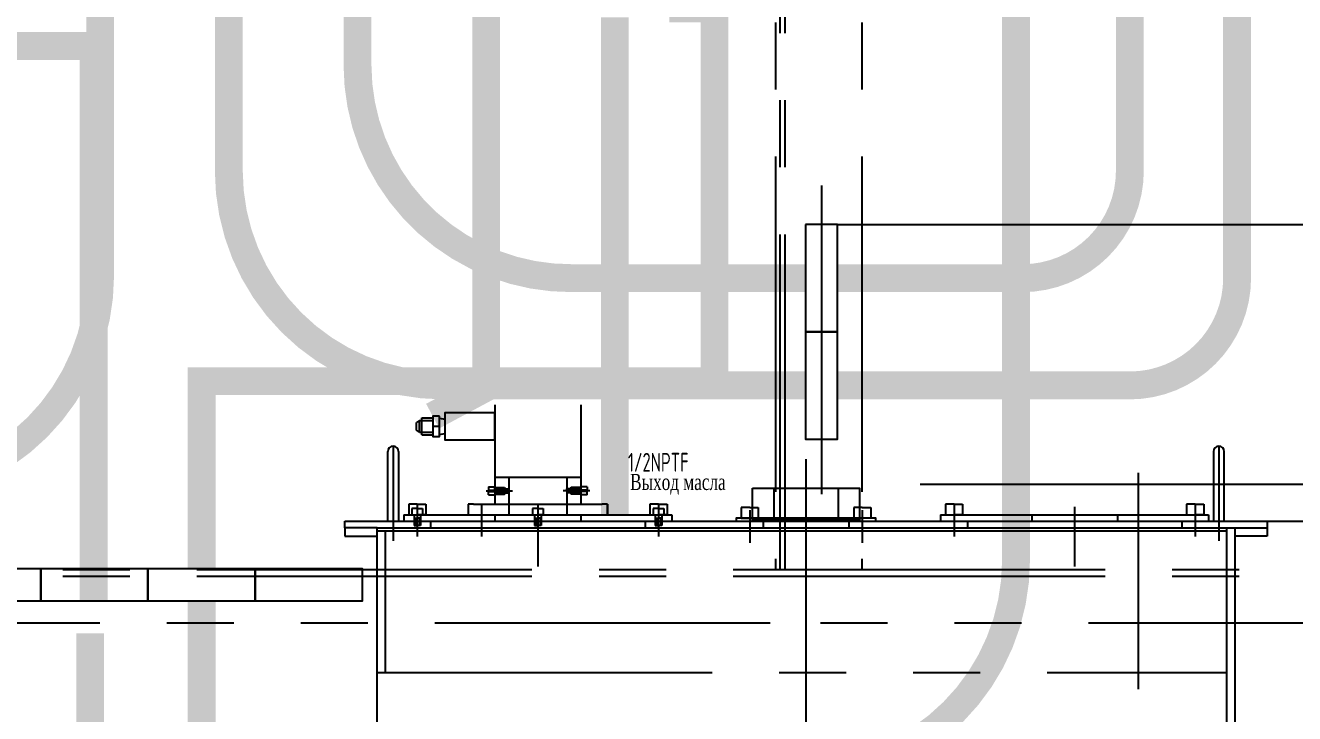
# Model space of a CAD drawing. Header units: millimetres. Extents: x 87 to 10587, y 0 to 7425.
# Drawn here: x 2271 to 3455, y 3180 to 3822 of the extents above; entities that cross this region are included whole.
import ezdxf

# ---------------------------------------------------------------- set-up
doc = ezdxf.new("R2010")
doc.units = ezdxf.units.MM
doc.header["$LTSCALE"] = 250
for name, pattern in [('F', [0.75, 0.5, -0.25]), ('G', [2, 1.25, -0.25, 0.25, -0.25]), ('K', [2.5, 1.25, -0.25, 0.25, -0.25, 0.25, -0.25])]:
    doc.linetypes.add(name, pattern=pattern)
for name, color, linetype in [('01', 7, 'Continuous'), ('02', 1, 'Continuous'), ('04', 2, 'F'), ('05', 4, 'G'), ('07', 6, 'K'), ('08', 1, 'Continuous'), ('11', 3, 'Continuous')]:
    doc.layers.add(name, color=color, linetype=linetype)
doc.styles.get("Standard").update_dxf_attribs({"font": 'isocp', "width": 0.707, "bigfont": 'intecad.shx'})
doc.dimstyles.new('INTE', dxfattribs={"dimscale": 25, "dimtxt": 3.5, "dimasz": 3, "dimexe": 3, "dimexo": 0, "dimgap": 1, "dimtad": 1, "dimdec": 1, "dimdsep": 46, "dimtxsty": 'Standard', "dimcen": 0, "dimclrd": 1, "dimclre": 1, "dimclrt": 3, "dimadec": 0, "dimazin": 0, "dimtfac": 1, "dimtdec": 1, "dimtmove": 0, "dimatfit": 0, "dimfxl": 1, "dimarcsym": 0})

# ---------------------------------------------------------------- blocks, each defined once
blk = doc.blocks.new('*U76')
at = {"layer": '01'}
for p, q in [((-6, 5), (0, 5)), ((-6, 0), (-6, 5)), ((-6, 0), (-6, -5)), ((0, 5), (0, 0)), ((0, 3), (10, 3)), ((0, -5), (0, 0)), ((3, 3), (3, 0)), ((3, -3), (3, 0)), ((10, 3), (10, 0)), ((10, -3), (10, 0)), ((-6, -5), (0, -5)), ((0, -3), (10, -3))]:
    blk.add_line(p, q, dxfattribs=at)
at = {"layer": '02'}
for p, q in [((3, 2), (10, 2)), ((3, -2), (10, -2))]:
    blk.add_line(p, q, dxfattribs=at)
at = {"layer": '05'}
blk.add_line((-9.2, 0), (12.9, 0), dxfattribs=at)
blk = doc.blocks.new('*D99')
at = {"layer": '08', "color": 1, "lineweight": -2}
for p, q in [((2328, 4274.5), (4310, 4274.5)), ((4235, 4199.5), (4235, 3434.6)), ((2569, 3359.6), (4310, 3359.6))]:
    blk.add_line(p, q, dxfattribs=at)
at = {"layer": '08', "color": 1}
for points in [[(4222.5, 4199.5), (4247.5, 4199.5), (4235, 4274.5)], [(4222.5, 3434.6), (4247.5, 3434.6), (4235, 3359.6)]]:
    blk.add_solid(points, dxfattribs=at)
at = {"layer": 'Defpoints', "color": 0}
for p in [(2328, 4274.5), (2569, 3359.6), (4235, 3359.6)]:
    blk.add_point(p, dxfattribs=at)
at = {"layer": '08', "color": 3, "insert": (4166.3, 3817.1), "char_height": 87.5, "attachment_point": 5, "rotation": 90}
blk.add_mtext('914.9', dxfattribs=at)
blk = doc.blocks.new('*D114')
at = {"layer": '08', "color": 1, "lineweight": -2}
for p, q in [((3028.5, 3636.3), (3767.5, 3636.3)), ((3692.5, 3561.3), (3692.5, 3434.6)), ((3429, 3359.6), (3767.5, 3359.6))]:
    blk.add_line(p, q, dxfattribs=at)
at = {"layer": '08', "color": 1}
for points in [[(3680, 3561.3), (3705, 3561.3), (3692.5, 3636.3)], [(3680, 3434.6), (3705, 3434.6), (3692.5, 3359.6)]]:
    blk.add_solid(points, dxfattribs=at)
at = {"layer": 'Defpoints', "color": 0}
for p in [(3028.5, 3636.3), (3429, 3359.6), (3692.5, 3359.6)]:
    blk.add_point(p, dxfattribs=at)
at = {"layer": '08', "color": 3, "insert": (3623.8, 3497.9), "char_height": 87.5, "attachment_point": 5, "rotation": 90}
blk.add_mtext('275', dxfattribs=at)

msp = doc.modelspace()

# ---------------------------------------------------------------- linework, layer by layer
for p, q in [((2640.885, 3456.166), (2650.927, 3456.166)), ((2640.885, 3440.166), (2640.885, 3456.166)), ((2635.903, 3444.706), (2635.903, 3451.625)), ((2638.477, 3442.767), (2638.477, 3453.564)), ((2640.885, 3440.166), (2650.927, 3440.166)), ((2702.993, 3391.646), (2708.993, 3391.646)), ((2702.993, 3388.588), (2708.993, 3388.588)), ((2702.993, 3387.404), (2708.993, 3387.404)), ((2794.993, 3391.646), (2788.993, 3391.646)), ((2794.993, 3388.588), (2788.993, 3388.588)), ((2794.993, 3387.404), (2788.993, 3387.404)), ((2702.993, 3384.346), (2708.993, 3384.346)), ((2794.993, 3384.346), (2788.993, 3384.346))]:
    msp.add_line(p, q)
msp.add_lwpolyline([(2657.154, 3457.666), (2650.927, 3457.666), (2650.927, 3438.666), (2657.154, 3438.666)], close=True)
at = {"layer": '01'}
for p, q in [((2708.993, 3468.028), (2708.993, 3375.623)), ((2788.993, 3468.028), (2788.993, 3375.623)), ((2638.477, 3453.564), (2635.903, 3451.625)), ((2638.477, 3442.767), (2635.903, 3444.706)), ((2650.927, 3448.166), (2657.154, 3448.166)), ((2657.154, 3455.662), (2662.256, 3454.903)), ((2662.256, 3454.903), (2662.256, 3441.428)), ((2657.154, 3440.669), (2662.256, 3441.428)), ((2708.993, 3400.623), (2788.993, 3400.623)), ((2702.993, 3391.646), (2702.993, 3387.996)), ((2702.993, 3384.346), (2702.993, 3387.996)), ((2794.993, 3391.646), (2794.993, 3387.996)), ((2794.993, 3384.346), (2794.993, 3387.996)), ((2628.571, 3375.623), (2628.571, 3365.623)), ((2636.571, 3375.623), (2628.571, 3375.623)), ((2636.571, 3375.623), (2644.571, 3375.623)), ((2644.571, 3375.623), (2644.571, 3365.623)), ((2853.415, 3375.623), (2853.415, 3365.623)), ((2861.415, 3375.623), (2853.415, 3375.623)), ((2861.415, 3375.623), (2869.415, 3375.623)), ((2869.415, 3375.623), (2869.415, 3365.623)), ((3129.031, 3375.623), (3129.031, 3365.623)), ((3137.031, 3375.623), (3129.031, 3375.623)), ((3137.031, 3375.623), (3145.031, 3375.623)), ((3145.031, 3375.623), (3145.031, 3365.623)), ((3353.875, 3375.623), (3353.875, 3365.623)), ((3361.875, 3375.623), (3353.875, 3375.623)), ((3361.875, 3375.623), (3369.875, 3375.623)), ((3369.875, 3375.623), (3369.875, 3365.623)), ((2623.993, 3365.623), (2873.993, 3365.623)), ((2623.993, 3365.623), (2623.993, 3359.623)), ((2628.571, 3365.623), (2636.571, 3365.623)), ((2644.571, 3365.623), (2636.571, 3365.623)), ((2853.415, 3365.623), (2861.415, 3365.623)), ((2869.415, 3365.623), (2861.415, 3365.623)), ((2873.993, 3365.623), (2873.993, 3359.623)), ((2938.493, 3372.623), (2938.493, 3362.623)), ((2946.493, 3372.623), (2938.493, 3372.623)), ((2938.493, 3362.623), (2946.493, 3362.623)), ((2946.493, 3372.623), (2954.493, 3372.623)), ((2954.493, 3362.623), (2946.493, 3362.623)), ((2954.493, 3372.623), (2954.493, 3362.623)), ((3043.493, 3372.623), (3043.493, 3362.623)), ((3051.493, 3372.623), (3043.493, 3372.623)), ((3043.493, 3362.623), (3051.493, 3362.623)), ((3051.493, 3372.623), (3059.493, 3372.623)), ((3059.493, 3362.623), (3051.493, 3362.623)), ((3059.493, 3372.623), (3059.493, 3362.623)), ((3124.453, 3365.623), (3374.453, 3365.623)), ((3124.453, 3365.623), (3124.453, 3359.623)), ((3129.031, 3365.623), (3137.031, 3365.623)), ((3145.031, 3365.623), (3137.031, 3365.623)), ((3353.875, 3365.623), (3361.875, 3365.623)), ((3369.875, 3365.623), (3361.875, 3365.623)), ((3374.453, 3365.623), (3374.453, 3359.623)), ((2568.993, 3353.623), (2568.993, 3359.623)), ((2568.993, 3359.623), (3428.993, 3359.623)), ((2598.993, 3353.623), (2568.993, 3353.623)), ((2568.993, 3353.623), (2568.993, 3345.623)), ((2598.993, 3353.623), (3398.993, 3353.623)), ((2598.993, 3218.584), (2598.993, 3353.623)), ((2598.993, 2494.623), (2598.993, 3353.623)), ((2606.993, 3218.584), (2606.993, 3350.623)), ((3390.993, 3353.623), (3390.993, 2316.623)), ((3398.993, 3353.623), (3428.993, 3353.623)), ((3398.993, 3353.623), (3398.993, 2494.623)), ((3428.993, 3359.623), (3428.993, 3353.623)), ((3428.993, 3353.623), (3428.993, 3345.623)), ((2568.993, 3345.623), (2598.993, 3345.623)), ((3428.993, 3345.623), (3398.993, 3345.623))]:
    msp.add_line(p, q, dxfattribs=at)
at = {"layer": '01', "color": 7, "linetype": 'Continuous'}
for p, q in [((2638.477, 3453.564), (2640.885, 3453.564)), ((2638.477, 3442.767), (2640.885, 3442.767)), ((2638.477, 3442.767), (2640.885, 3442.767)), ((2683.993, 3375.623), (2683.993, 3365.623)), ((2688.993, 3375.623), (2683.993, 3375.623)), ((2683.993, 3375.623), (2683.993, 3365.623)), ((2688.993, 3375.623), (2808.993, 3375.623)), ((2813.993, 3375.623), (2808.993, 3375.623)), ((2813.993, 3375.623), (2813.993, 3365.623)), ((2813.993, 3365.623), (2813.993, 3375.623)), ((2598.993, 3350.623), (3390.993, 3350.623))]:
    msp.add_line(p, q, dxfattribs=at)
for points in [[(2998.513, 3636.259), (2998.513, 3536.259), (3028.513, 3536.259), (3028.513, 3636.259)], [(2998.513, 3536.259), (2998.513, 3436.259), (3028.513, 3436.259), (3028.513, 3536.259)], [(2185.409, 3285.334), (2285.409, 3285.334), (2285.409, 3315.334), (2185.409, 3315.334)], [(2285.409, 3285.334), (2385.409, 3285.334), (2385.409, 3315.334), (2285.409, 3315.334)], [(2385.409, 3285.334), (2485.409, 3285.334), (2485.409, 3315.334), (2385.409, 3315.334)], [(2485.409, 3285.334), (2585.409, 3285.334), (2585.409, 3315.334), (2485.409, 3315.334)]]:
    msp.add_lwpolyline(points, close=True, dxfattribs=at)
at = {"layer": '01'}
for points in [[(2708.993, 3460.663), (2662.256, 3460.663), (2662.256, 3435.668), (2708.993, 3435.668)], [(2948.993, 3390.623), (3048.993, 3390.623), (3048.993, 3360.623), (2948.993, 3360.623)], [(2933.993, 3359.623), (3063.993, 3359.623), (3063.993, 3362.623), (2933.993, 3362.623)]]:
    msp.add_lwpolyline(points, close=True, dxfattribs=at)
for points in [[(2608.993, 3359.623), (2608.993, 3424.623)], [(2618.993, 3424.623), (2618.993, 3359.623)], [(3378.993, 3424.623), (3378.993, 3359.623)], [(3388.993, 3359.623), (3388.993, 3424.623)]]:
    msp.add_lwpolyline(points, dxfattribs=at)
for centre in [(2613.993, 3424.623), (3383.993, 3424.623)]:
    msp.add_arc(centre, 5, 0, 180, dxfattribs=at)
at = {"layer": '02', "color": 1, "linetype": 'Continuous'}
for p, q in [((2640.885, 3453.564), (2650.927, 3453.564)), ((2640.885, 3442.767), (2650.927, 3442.767))]:
    msp.add_line(p, q, dxfattribs=at)
at = {"layer": '04', "color": 2, "linetype": 'F'}
for p, q in [((2721.993, 3400.623), (2721.993, 3365.623)), ((2775.993, 3400.623), (2775.993, 3365.623)), ((2708.993, 3387.996), (2708.993, 3391.646)), ((2708.993, 3390.996), (2717.993, 3390.996)), ((2708.993, 3389.996), (2717.993, 3389.996)), ((2708.993, 3387.996), (2708.993, 3384.346)), ((2708.993, 3385.996), (2717.993, 3385.996)), ((2708.993, 3384.996), (2717.993, 3384.996)), ((2717.993, 3390.996), (2718.993, 3389.996)), ((2717.993, 3387.996), (2717.993, 3390.996)), ((2717.993, 3387.996), (2717.993, 3384.996)), ((2717.993, 3384.996), (2718.993, 3385.996)), ((2718.993, 3389.996), (2721.993, 3389.996)), ((2718.993, 3389.996), (2718.993, 3387.996)), ((2718.993, 3385.996), (2718.993, 3387.996)), ((2718.993, 3385.996), (2721.993, 3385.996)), ((2721.993, 3387.996), (2721.993, 3389.996)), ((2721.993, 3387.996), (2721.993, 3385.996)), ((2775.993, 3387.996), (2775.993, 3389.996)), ((2778.993, 3389.996), (2775.993, 3389.996)), ((2775.993, 3387.996), (2775.993, 3385.996)), ((2778.993, 3385.996), (2775.993, 3385.996)), ((2779.993, 3390.996), (2778.993, 3389.996)), ((2778.993, 3389.996), (2778.993, 3387.996)), ((2778.993, 3385.996), (2778.993, 3387.996)), ((2779.993, 3384.996), (2778.993, 3385.996)), ((2779.993, 3387.996), (2779.993, 3390.996)), ((2788.993, 3390.996), (2779.993, 3390.996)), ((2788.993, 3389.996), (2779.993, 3389.996)), ((2779.993, 3387.996), (2779.993, 3384.996)), ((2788.993, 3385.996), (2779.993, 3385.996)), ((2788.993, 3384.996), (2779.993, 3384.996)), ((2788.993, 3387.996), (2788.993, 3391.646)), ((2788.993, 3387.996), (2788.993, 3384.346)), ((2968.993, 3390.623), (2968.993, 3360.623)), ((3028.993, 3390.623), (3028.993, 3360.623)), ((2708.993, 3365.623), (2708.993, 3359.623)), ((2788.993, 3365.623), (2788.993, 3359.623)), ((3209.453, 3365.623), (3209.453, 3359.623)), ((3289.453, 3365.623), (3289.453, 3359.623)), ((2958.993, 3359.623), (2958.993, 3353.623)), ((3038.993, 3359.623), (3038.993, 3353.623))]:
    msp.add_line(p, q, dxfattribs=at)
at = {"layer": '04'}
for p, q in [((2648.993, 3359.623), (2648.993, 3353.623)), ((2848.993, 3359.623), (2848.993, 3353.623)), ((3149.453, 3359.623), (3149.453, 3353.623)), ((3349.453, 3359.623), (3349.453, 3353.623))]:
    msp.add_line(p, q, dxfattribs=at)
at = {"layer": '05'}
for p, q in [((2613.993, 3429.623), (2613.993, 3341.426)), ((3383.993, 3429.623), (3383.993, 3341.426)), ((2700.685, 3387.996), (2725.353, 3387.996)), ((2797.302, 3387.996), (2772.634, 3387.996)), ((2636.571, 3376.07), (2636.571, 3345.415)), ((2696.493, 3376.07), (2696.493, 3345.415)), ((2748.993, 3373.211), (2748.993, 3317.611)), ((2861.415, 3376.07), (2861.415, 3345.415)), ((3137.031, 3376.07), (3137.031, 3345.415)), ((3249.453, 3373.211), (3249.453, 3317.611)), ((3361.875, 3376.07), (3361.875, 3345.415)), ((2946.493, 3370.07), (2946.493, 3339.415)), ((2998.993, 3367.211), (2998.993, 3311.611)), ((3051.493, 3370.07), (3051.493, 3339.415))]:
    msp.add_line(p, q, dxfattribs=at)
at = {"layer": '05', "color": 4, "linetype": 'G'}
for p, q in [((2998.993, 3417.424), (2998.993, 2313.264)), ((3308.993, 3202.979), (3308.993, 3404.901))]:
    msp.add_line(p, q, dxfattribs=at)
at = {"layer": '07', "color": 6, "linetype": 'K'}
for p, q in [((2970.493, 4949.584), (2970.493, 3314.584)), ((2974.993, 3314.584), (2974.993, 4949.584)), ((2979.493, 3314.584), (2979.493, 4949.584)), ((3050.993, 4949.584), (3050.993, 3314.584)), ((2933.993, 3359.623), (2971.993, 3359.623)), ((1805.993, 3314.584), (2965.493, 3314.584)), ((2965.493, 3314.584), (3574.993, 3314.584)), ((1805.993, 3308.584), (2965.493, 3308.584)), ((2965.493, 3308.584), (3574.993, 3308.584)), ((2965.493, 3264.584), (1805.993, 3264.584)), ((3574.993, 3264.584), (2965.493, 3264.584)), ((2598.993, 3218.584), (3390.993, 3218.584))]:
    msp.add_line(p, q, dxfattribs=at)
at = {"layer": '07', "color": 6, "linetype": 'K', "const_width": 26}
msp.add_lwpolyline([(2535.409, 2355.584), (2535.409, 2923.372, -0.41421356), (2735.409, 3123.372), (2994.857, 3123.372, 0.41421356), (3194.857, 3323.372), (3194.857, 4128.856), (3235.37, 4241.584)], format="xyb", dxfattribs=at)
for points in [[(2435.409, 3315.334), (2435.409, 3490.251), (2913.735, 3490.251), (2913.735, 3837.797), (2871.496, 3837.797)], [(2100.102, 3802.727), (2193.964, 3802.727), (2305.854, 3802.727), (2334.788, 3802.727), (2334.788, 3285.334)], [(2435.409, 2355.584), (2435.409, 3285.334)], [(2331.488, 2355.584), (2331.488, 3255.334)]]:
    msp.add_lwpolyline(points, dxfattribs=at)
at = {"layer": '11'}
msp.add_line((3013.806, 3384.956), (3013.806, 3672.719), dxfattribs=at)
at = {"layer": '11', "color": 3, "linetype": 'Continuous'}
msp.add_line((3105.53, 3394.143), (3579.493, 3394.143), dxfattribs=at)
at = {"layer": '11', "const_width": 26}
for points in [[(3028.513, 3586.259), (3200.993, 3586.259, 0.41421356), (3300.993, 3686.259), (3300.993, 3849.479)], [(3028.513, 3486.259), (3300.993, 3486.259, 0.41421356), (3400.993, 3586.259), (3400.993, 3849.479)], [(2023.953, 3388.67), (2140.795, 3388.67, 0.41421356), (2340.795, 3588.67), (2340.795, 3839.479)], [(2460.795, 3839.479), (2460.795, 3686.259, 0.41421356), (2660.795, 3486.259), (2998.513, 3486.259)], [(2580.795, 3839.479), (2580.795, 3784.859, 0.41566584), (2780.795, 3586.259), (2998.513, 3586.259)]]:
    msp.add_lwpolyline(points, format="xyb", dxfattribs=at)
for points in [[(2700.795, 3839.479), (2700.795, 3484.357), (2650.927, 3457.666)], [(2820.795, 3829.479), (2820.795, 3365.623)]]:
    msp.add_lwpolyline(points, dxfattribs=at)

# ---------------------------------------------------------------- block references
at = {"layer": '01', "rotation": 270}
for p in [(2636.493, 3365.623), (2748.993, 3365.623)]:
    msp.add_blockref('*U76', p, dxfattribs=at)
at = {"layer": '01', "xscale": -1, "rotation": 90}
msp.add_blockref('*U76', (2861.493, 3365.623), dxfattribs=at)

# ---------------------------------------------------------------- texts
at = {"layer": '11', "color": 3, "linetype": 'Continuous', "width": 0.707}
msp.add_text('1/2NPTF', height=17.5, dxfattribs=at).set_placement((2833.003, 3405.884))
at = {"layer": '11', "insert": (2834.995, 3403.795), "char_height": 15, "width": 228.07431, "attachment_point": 1}
msp.add_mtext('{\\fTimes New Roman|b0|i0|c204|p18;\\C3;Выход масла}', dxfattribs=at)

# ---------------------------------------------------------------- dimensions: what is measured, and where the dimension line sits
at = {"layer": '08'}
dim = msp.add_linear_dim(base=(4235.026, 3359.623), p1=(2327.983, 4274.494), p2=(2568.993, 3359.623), angle=90, dimstyle='INTE', dxfattribs=at)
dim.commit()
dim.dimension.update_dxf_attribs({"geometry": '*D99', "text_midpoint": (4166.276, 3817.058)})
dim = msp.add_linear_dim(base=(3692.509, 3359.623), p1=(3028.513, 3636.259), p2=(3428.993, 3359.623), angle=90, text='275', dimstyle='INTE', dxfattribs=at)
dim.commit()
dim.dimension.update_dxf_attribs({"geometry": '*D114', "text_midpoint": (3623.751, 3497.941)})

doc.saveas('drawing.dxf')
